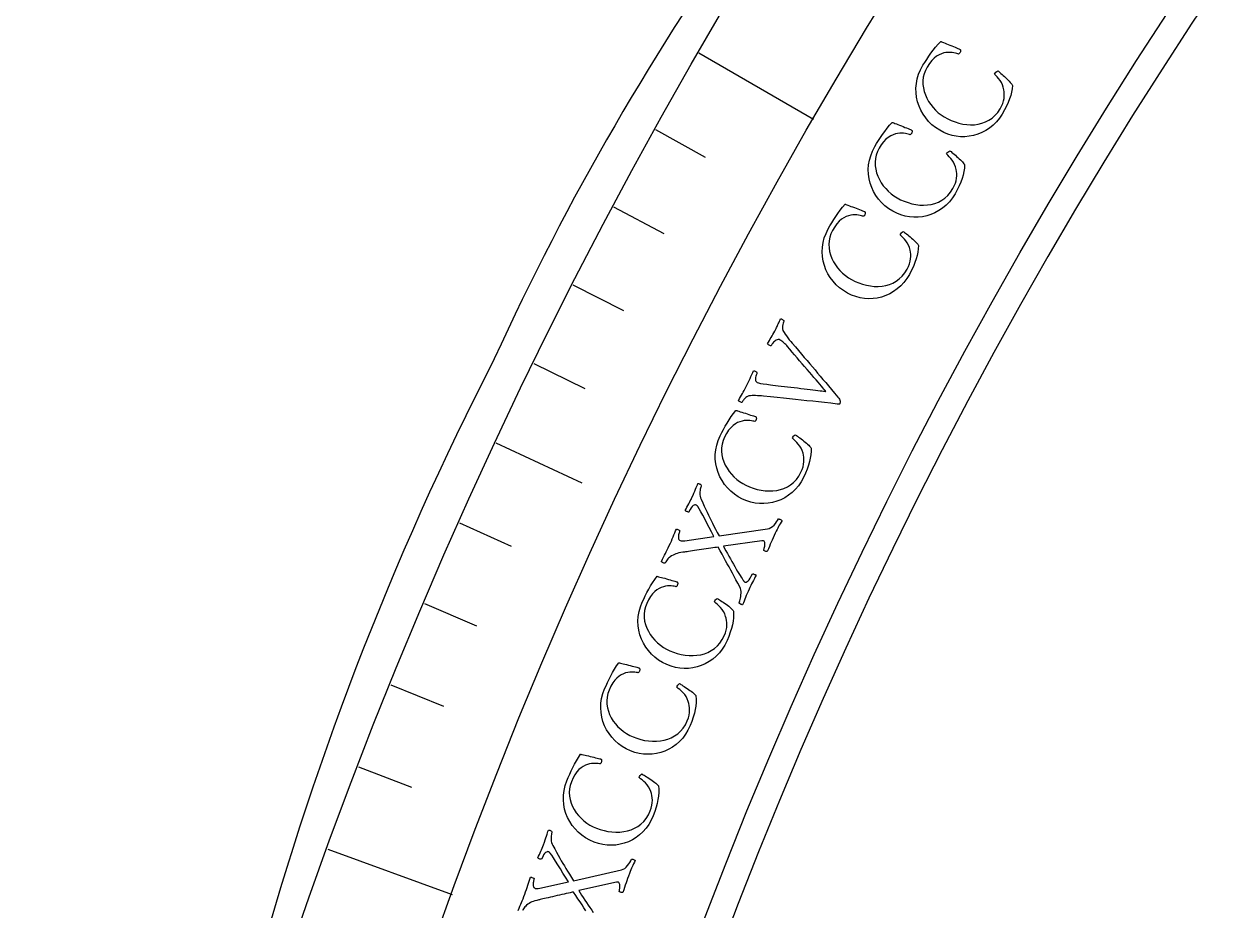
# Model space of a CAD drawing. Header units: millimetres. Extents: x -76 to 76, y -76 to 86.
# Drawn here: x -75.61 to -57.69, y 24.95 to 38.24 of the extents above; entities that cross this region are included whole.
import ezdxf

# ---------------------------------------------------------------- set-up
doc = ezdxf.new("R2010")
doc.units = ezdxf.units.MM
for name, color, linetype in [('CUT_INNER', 6, 'Continuous'), ('CUT_OUTER', 1, 'Continuous'), ('ENGRAVE', 7, 'Continuous'), ('ENGRAVE_FINE', 8, 'Continuous'), ('TEXT', 5, 'Continuous')]:
    doc.layers.add(name, color=color, linetype=linetype)

msp = doc.modelspace()

# ---------------------------------------------------------------- linework, layer by layer
at = {"layer": 'CUT_INNER'}
msp.add_arc((0.0001, -0.0002), 69.5399, 92.274707, 357.539245, dxfattribs=at)
at = {"layer": 'CUT_OUTER'}
for centre, radius, start, end in [((-31.513, 16.3028), 40.717, 144.37178, 155.45836), ((-26.6949, 11.6763), 47.0733, 152.7707, 165.13646)]:
    msp.add_arc(centre, radius, start, end, dxfattribs=at)
at = {"layer": 'ENGRAVE'}
for points in [[(-65.4823, 37.8062), (-63.7591, 36.8114)], [(-68.5281, 31.9552), (-67.2401, 31.3546)], [(-71.0524, 25.861), (-69.1827, 25.1805)]]:
    msp.add_lwpolyline(points, dxfattribs=at)
for radius in [75.6124, 73.6227, 69.9276]:
    msp.add_circle((0, 0), radius, dxfattribs=at)
at = {"layer": 'ENGRAVE_FINE'}
for points in [[(-66.1321, 36.6576), (-65.3863, 36.2442)], [(-66.7618, 35.4979), (-66.0089, 35.0975)], [(-67.3711, 34.3273), (-66.6114, 33.9402)], [(-67.96, 33.1463), (-67.1936, 32.7725)], [(-69.0754, 30.7543), (-68.2964, 30.4075)], [(-69.6016, 29.5441), (-68.8166, 29.2109)], [(-70.1066, 28.3249), (-69.316, 28.0055)], [(-70.5903, 27.0971), (-69.7942, 26.7915)]]:
    msp.add_lwpolyline(points, dxfattribs=at)
at = {"layer": 'TEXT'}
for points in [[(-62.1176, 37.6202), (-62.09, 37.6646), (-62.0609, 37.7096), (-62.0301, 37.755), (-61.9979, 37.8008), (-61.9638, 37.8465), (-61.9276, 37.8914), (-61.8894, 37.9355), (-61.8491, 37.9788), (-61.8465, 37.9777), (-61.8388, 37.9747), (-61.826, 37.9695), (-61.808, 37.9624), (-61.7867, 37.9537), (-61.7637, 37.9443), (-61.739, 37.9339), (-61.7127, 37.9227), (-61.6861, 37.9114), (-61.6608, 37.9006), (-61.6366, 37.8904), (-61.6137, 37.8808), (-61.5937, 37.8723), (-61.5784, 37.8657), (-61.5677, 37.8608), (-61.5618, 37.8577), (-61.5581, 37.8554), (-61.5556, 37.8514), (-61.5543, 37.8455), (-61.554, 37.8378), (-61.5549, 37.8294), (-61.5567, 37.8212), (-61.5596, 37.8134), (-61.5636, 37.806), (-61.5677, 37.8), (-61.5723, 37.7949), (-61.5772, 37.7907), (-61.5825, 37.7874), (-61.5953, 37.7919), (-61.6117, 37.7968), (-61.6315, 37.8021), (-61.6548, 37.8078), (-61.6809, 37.8125), (-61.7091, 37.8147), (-61.7395, 37.8144), (-61.7721, 37.8116), (-61.806, 37.8051), (-61.8408, 37.7935), (-61.8762, 37.7768), (-61.9125, 37.7551), (-61.9488, 37.7268), (-61.9844, 37.6905), (-62.0195, 37.6463), (-62.0538, 37.5941), (-62.0804, 37.5439), (-62.1001, 37.4925), (-62.1127, 37.4401), (-62.1183, 37.3867), (-62.1175, 37.333), (-62.1112, 37.2799), (-62.0992, 37.2273), (-62.0815, 37.1754), (-62.059, 37.1248), (-62.0323, 37.0765), (-62.0014, 37.0305), (-61.9665, 36.9867), (-61.9283, 36.9459), (-61.8876, 36.9088), (-61.8446, 36.8755), (-61.7993, 36.8458), (-61.7464, 36.8167), (-61.6919, 36.7914), (-61.6357, 36.7699), (-61.5779, 36.7523), (-61.5194, 36.739), (-61.4611, 36.7308), (-61.403, 36.7276), (-61.3451, 36.7295), (-61.2884, 36.7369), (-61.2335, 36.7503), (-61.1806, 36.7698), (-61.1296, 36.7953), (-61.0814, 36.8275), (-61.037, 36.8671), (-60.9963, 36.914), (-60.9593, 36.9682), (-60.9372, 37.0083), (-60.92, 37.0473), (-60.9078, 37.0852), (-60.9007, 37.1219), (-60.8973, 37.1573), (-60.8965, 37.191), (-60.8983, 37.223), (-60.9026, 37.2534), (-60.9119, 37.2926), (-60.9248, 37.3291), (-60.9412, 37.3628), (-60.9612, 37.3937), (-60.9826, 37.4218), (-61.0033, 37.4469), (-61.0234, 37.4692), (-61.0427, 37.4885), (-61.0339, 37.5039), (-61.0228, 37.5169), (-61.0094, 37.5275), (-60.9937, 37.5358), (-60.986, 37.5305), (-60.9756, 37.5225), (-60.9626, 37.5117), (-60.9469, 37.4982), (-60.9295, 37.483), (-60.9116, 37.4669), (-60.8931, 37.4499), (-60.874, 37.4322), (-60.8552, 37.4143), (-60.8379, 37.397), (-60.822, 37.3802), (-60.8074, 37.3639), (-60.795, 37.349), (-60.7857, 37.3363), (-60.7794, 37.3258), (-60.7761, 37.3174), (-60.7803, 37.2686), (-60.7885, 37.2189), (-60.8007, 37.1682), (-60.8168, 37.1166), (-60.8373, 37.0633), (-60.8626, 37.0077), (-60.8926, 36.9498), (-60.9275, 36.8895), (-60.9689, 36.8275), (-61.0145, 36.7717), (-61.0641, 36.722), (-61.118, 36.6785), (-61.1749, 36.6412), (-61.2339, 36.6101), (-61.2949, 36.5853), (-61.3581, 36.5668), (-61.4225, 36.5545), (-61.4871, 36.5485), (-61.552, 36.5488), (-61.6172, 36.5553), (-61.6817, 36.5682), (-61.7448, 36.5874), (-61.8065, 36.6131), (-61.8667, 36.6451), (-61.9271, 36.6847), (-61.9823, 36.7288), (-62.0322, 36.7774), (-62.0767, 36.8305), (-62.1158, 36.8872), (-62.149, 36.9466), (-62.1764, 37.0087), (-62.198, 37.0736), (-62.2132, 37.1403), (-62.2214, 37.208), (-62.2226, 37.2768), (-62.2167, 37.3467), (-62.2035, 37.4165), (-62.1826, 37.4854), (-62.1539, 37.5533), (-62.1176, 37.6202)], [(-62.8402, 36.4002), (-62.8135, 36.4452), (-62.7852, 36.4907), (-62.7554, 36.5367), (-62.724, 36.5832), (-62.6908, 36.6295), (-62.6556, 36.6751), (-62.6182, 36.7199), (-62.5788, 36.764), (-62.5762, 36.763), (-62.5684, 36.7601), (-62.5555, 36.7552), (-62.5374, 36.7484), (-62.5159, 36.7402), (-62.4927, 36.7312), (-62.4678, 36.7213), (-62.4413, 36.7106), (-62.4145, 36.6998), (-62.389, 36.6895), (-62.3646, 36.6798), (-62.3415, 36.6706), (-62.3213, 36.6626), (-62.3059, 36.6562), (-62.2952, 36.6516), (-62.2891, 36.6486), (-62.2855, 36.6464), (-62.2829, 36.6424), (-62.2814, 36.6365), (-62.281, 36.6288), (-62.2817, 36.6204), (-62.2834, 36.6122), (-62.2862, 36.6044), (-62.29, 36.5968), (-62.294, 36.5908), (-62.2984, 36.5856), (-62.3033, 36.5813), (-62.3085, 36.5779), (-62.3214, 36.5821), (-62.3378, 36.5867), (-62.3577, 36.5916), (-62.3811, 36.5969), (-62.4073, 36.601), (-62.4356, 36.6027), (-62.466, 36.6018), (-62.4985, 36.5984), (-62.5323, 36.5912), (-62.5668, 36.579), (-62.602, 36.5616), (-62.6378, 36.5391), (-62.6735, 36.5101), (-62.7085, 36.4732), (-62.7426, 36.4283), (-62.776, 36.3755), (-62.8016, 36.3247), (-62.8202, 36.273), (-62.8318, 36.2203), (-62.8363, 36.1668), (-62.8346, 36.1131), (-62.8272, 36.0601), (-62.8141, 36.0078), (-62.7955, 35.9562), (-62.7719, 35.9061), (-62.7443, 35.8584), (-62.7126, 35.8129), (-62.6768, 35.7698), (-62.6378, 35.7298), (-62.5964, 35.6935), (-62.5528, 35.661), (-62.5069, 35.6323), (-62.4534, 35.6042), (-62.3984, 35.58), (-62.3418, 35.5596), (-62.2837, 35.543), (-62.2249, 35.5309), (-62.1665, 35.5238), (-62.1083, 35.5218), (-62.0505, 35.5248), (-61.9939, 35.5333), (-61.9393, 35.5478), (-61.8868, 35.5683), (-61.8363, 35.5949), (-61.7887, 35.628), (-61.7451, 35.6684), (-61.7053, 35.7161), (-61.6695, 35.771), (-61.6481, 35.8115), (-61.6317, 35.8509), (-61.6202, 35.889), (-61.6138, 35.9259), (-61.6111, 35.9613), (-61.611, 35.995), (-61.6134, 36.027), (-61.6183, 36.0572), (-61.6284, 36.0963), (-61.642, 36.1325), (-61.6591, 36.1659), (-61.6796, 36.1964), (-61.7016, 36.2241), (-61.7228, 36.2488), (-61.7433, 36.2707), (-61.7629, 36.2896), (-61.7544, 36.3051), (-61.7436, 36.3183), (-61.7304, 36.3292), (-61.7149, 36.3378), (-61.7071, 36.3327), (-61.6966, 36.3249), (-61.6833, 36.3144), (-61.6674, 36.3012), (-61.6497, 36.2863), (-61.6315, 36.2705), (-61.6126, 36.254), (-61.5932, 36.2366), (-61.5741, 36.2191), (-61.5564, 36.2021), (-61.5402, 36.1856), (-61.5253, 36.1696), (-61.5126, 36.155), (-61.503, 36.1424), (-61.4965, 36.132), (-61.4931, 36.1237), (-61.4963, 36.0749), (-61.5036, 36.025), (-61.5147, 35.9741), (-61.5298, 35.9222), (-61.5493, 35.8685), (-61.5735, 35.8124), (-61.6024, 35.7539), (-61.6361, 35.693), (-61.6763, 35.6302), (-61.7207, 35.5735), (-61.7694, 35.5228), (-61.8224, 35.4783), (-61.8786, 35.4398), (-61.937, 35.4076), (-61.9975, 35.3816), (-62.0603, 35.3619), (-62.1244, 35.3484), (-62.1889, 35.3411), (-62.2538, 35.3401), (-62.3191, 35.3454), (-62.3839, 35.357), (-62.4474, 35.375), (-62.5095, 35.3994), (-62.5703, 35.4302), (-62.6315, 35.4687), (-62.6875, 35.5117), (-62.7384, 35.5593), (-62.784, 35.6115), (-62.8241, 35.6675), (-62.8585, 35.7262), (-62.8871, 35.7878), (-62.91, 35.8522), (-62.9265, 35.9186), (-62.936, 35.9862), (-62.9385, 36.0549), (-62.934, 36.1249), (-62.9221, 36.195), (-62.9025, 36.2642), (-62.8752, 36.3327), (-62.8402, 36.4002)], [(-63.5389, 35.1665), (-63.5131, 35.212), (-63.4857, 35.258), (-63.4568, 35.3046), (-63.4263, 35.3516), (-63.394, 35.3986), (-63.3596, 35.4449), (-63.3232, 35.4904), (-63.2846, 35.5352), (-63.282, 35.5343), (-63.2742, 35.5316), (-63.2612, 35.5269), (-63.2429, 35.5205), (-63.2213, 35.5127), (-63.1979, 35.5041), (-63.1728, 35.4947), (-63.1461, 35.4846), (-63.1191, 35.4743), (-63.0934, 35.4645), (-63.0689, 35.4553), (-63.0456, 35.4465), (-63.0252, 35.4389), (-63.0097, 35.4328), (-62.9989, 35.4284), (-62.9928, 35.4255), (-62.9891, 35.4234), (-62.9864, 35.4194), (-62.9848, 35.4136), (-62.9843, 35.4059), (-62.9848, 35.3974), (-62.9863, 35.3893), (-62.9889, 35.3813), (-62.9926, 35.3737), (-62.9965, 35.3676), (-63.0008, 35.3624), (-63.0056, 35.358), (-63.0108, 35.3544), (-63.0237, 35.3584), (-63.0402, 35.3627), (-63.0602, 35.3672), (-63.0838, 35.372), (-63.11, 35.3757), (-63.1383, 35.3768), (-63.1687, 35.3753), (-63.2011, 35.3713), (-63.2348, 35.3634), (-63.2691, 35.3505), (-63.3039, 35.3324), (-63.3392, 35.3093), (-63.3744, 35.2796), (-63.4086, 35.242), (-63.4419, 35.1964), (-63.4742, 35.1429), (-63.4988, 35.0917), (-63.5164, 35.0396), (-63.527, 34.9868), (-63.5305, 34.9331), (-63.5276, 34.8795), (-63.5192, 34.8267), (-63.5051, 34.7746), (-63.4855, 34.7234), (-63.461, 34.6738), (-63.4324, 34.6265), (-63.3998, 34.5817), (-63.3632, 34.5393), (-63.3234, 34.5001), (-63.2814, 34.4646), (-63.2371, 34.433), (-63.1906, 34.4051), (-63.1366, 34.3781), (-63.0812, 34.355), (-63.0242, 34.3357), (-62.9657, 34.3203), (-62.9067, 34.3093), (-62.8482, 34.3034), (-62.79, 34.3025), (-62.7323, 34.3066), (-62.6758, 34.3162), (-62.6215, 34.3318), (-62.5694, 34.3533), (-62.5194, 34.3808), (-62.4725, 34.4149), (-62.4297, 34.4561), (-62.3909, 34.5046), (-62.3561, 34.5602), (-62.3355, 34.6011), (-62.3198, 34.6408), (-62.3092, 34.6791), (-62.3035, 34.7161), (-62.3015, 34.7516), (-62.302, 34.7853), (-62.305, 34.8172), (-62.3105, 34.8474), (-62.3214, 34.8862), (-62.3356, 34.9221), (-62.3534, 34.9552), (-62.3746, 34.9853), (-62.3971, 35.0125), (-62.4187, 35.0369), (-62.4396, 35.0583), (-62.4597, 35.0769), (-62.4515, 35.0926), (-62.4409, 35.106), (-62.4279, 35.1171), (-62.4125, 35.126), (-62.4047, 35.121), (-62.394, 35.1134), (-62.3806, 35.1032), (-62.3643, 35.0903), (-62.3464, 35.0757), (-62.3278, 35.0604), (-62.3087, 35.0442), (-62.2889, 35.0272), (-62.2695, 35.01), (-62.2515, 34.9934), (-62.2349, 34.9772), (-62.2197, 34.9616), (-62.2068, 34.9472), (-62.1969, 34.9348), (-62.1902, 34.9245), (-62.1866, 34.9163), (-62.1889, 34.8674), (-62.1952, 34.8174), (-62.2053, 34.7663), (-62.2194, 34.7141), (-62.2378, 34.66), (-62.2609, 34.6035), (-62.2887, 34.5444), (-62.3212, 34.4828), (-62.3602, 34.4193), (-62.4035, 34.3617), (-62.4512, 34.3101), (-62.5033, 34.2645), (-62.5587, 34.225), (-62.6164, 34.1917), (-62.6765, 34.1645), (-62.7389, 34.1435), (-62.8027, 34.1288), (-62.8671, 34.1202), (-62.9319, 34.118), (-62.9973, 34.122), (-63.0623, 34.1323), (-63.1261, 34.1491), (-63.1887, 34.1723), (-63.2501, 34.2019), (-63.3121, 34.2391), (-63.3689, 34.281), (-63.4206, 34.3276), (-63.4673, 34.379), (-63.5085, 34.4341), (-63.544, 34.4922), (-63.5738, 34.5532), (-63.5979, 34.6171), (-63.6157, 34.6832), (-63.6266, 34.7506), (-63.6304, 34.8193), (-63.6273, 34.8893), (-63.6168, 34.9596), (-63.5986, 35.0293), (-63.5726, 35.0982), (-63.5389, 35.1665)], [(-64.77, 32.8016), (-64.7547, 32.8321), (-64.74, 32.8624), (-64.7259, 32.8924), (-64.7124, 32.9221), (-64.6991, 32.9515), (-64.6859, 32.9805), (-64.6726, 33.0093), (-64.6594, 33.0378), (-64.6539, 33.037), (-64.6469, 33.0347), (-64.6385, 33.0309), (-64.6286, 33.0256), (-64.6193, 33.0199), (-64.6129, 33.0149), (-64.6092, 33.0105), (-64.6083, 33.0068), (-64.6106, 33.0016), (-64.6136, 32.9935), (-64.6173, 32.9827), (-64.6217, 32.969), (-64.6259, 32.9538), (-64.6289, 32.9385), (-64.6308, 32.9231), (-64.6315, 32.9075), (-64.63, 32.893), (-64.6252, 32.8808), (-64.617, 32.8707), (-64.6054, 32.8628), (-64.5851, 32.8552), (-64.5546, 32.8479), (-64.5138, 32.8407), (-64.4628, 32.8337), (-64.436, 32.8305), (-64.4052, 32.8269), (-64.3702, 32.8228), (-64.3311, 32.8183), (-64.2889, 32.8134), (-64.2447, 32.8082), (-64.1984, 32.8026), (-64.15, 32.7967), (-64.1005, 32.7907), (-64.051, 32.7848), (-64.0015, 32.779), (-63.9519, 32.7732), (-63.9032, 32.7676), (-63.8566, 32.7621), (-63.8121, 32.7568), (-63.7695, 32.7515), (-63.7299, 32.7465), (-63.694, 32.742), (-63.662, 32.7379), (-63.6338, 32.7343), (-63.6104, 32.7313), (-63.5931, 32.7292), (-63.5817, 32.7279), (-63.5764, 32.7274), (-63.5813, 32.7337), (-63.5904, 32.7448), (-63.6038, 32.7608), (-63.6214, 32.7816), (-63.6424, 32.8065), (-63.6662, 32.8344), (-63.6928, 32.8653), (-63.7221, 32.8994), (-63.7535, 32.9359), (-63.7865, 32.9743), (-63.8211, 33.0146), (-63.8572, 33.0568), (-63.8943, 33.1001), (-63.9316, 33.1437), (-63.9692, 33.1877), (-64.007, 33.2319), (-64.0445, 33.2757), (-64.0808, 33.3182), (-64.116, 33.3594), (-64.15, 33.3993), (-64.1629, 33.4142), (-64.1766, 33.4288), (-64.1909, 33.4433), (-64.206, 33.4575), (-64.221, 33.4706), (-64.2353, 33.4818), (-64.2487, 33.4911), (-64.2613, 33.4984), (-64.2763, 33.5042), (-64.2911, 33.5058), (-64.3057, 33.5031), (-64.32, 33.4963), (-64.3338, 33.4868), (-64.3466, 33.4762), (-64.3586, 33.4645), (-64.3696, 33.4517), (-64.3791, 33.4393), (-64.3868, 33.4288), (-64.3926, 33.4202), (-64.3965, 33.4135), (-64.4013, 33.4118), (-64.4078, 33.4121), (-64.416, 33.4145), (-64.426, 33.4191), (-64.4357, 33.4248), (-64.4431, 33.4304), (-64.4483, 33.4362), (-64.4513, 33.4419), (-64.437, 33.4669), (-64.4231, 33.491), (-64.4093, 33.5144), (-64.3959, 33.537), (-64.3825, 33.5596), (-64.3691, 33.5832), (-64.3557, 33.6076), (-64.3422, 33.6329), (-64.3314, 33.6538), (-64.3218, 33.6724), (-64.3136, 33.6888), (-64.3067, 33.7031), (-64.3005, 33.7162), (-64.2945, 33.7292), (-64.2886, 33.7422), (-64.283, 33.7551), (-64.277, 33.7687), (-64.2703, 33.7838), (-64.2629, 33.8002), (-64.2547, 33.8181), (-64.2491, 33.8172), (-64.2421, 33.8146), (-64.2336, 33.8102), (-64.2236, 33.8042), (-64.2143, 33.7979), (-64.2079, 33.7929), (-64.2045, 33.7891), (-64.204, 33.7866), (-64.2074, 33.7787), (-64.2116, 33.7665), (-64.2165, 33.75), (-64.2221, 33.7292), (-64.2265, 33.7067), (-64.2274, 33.6849), (-64.2249, 33.6639), (-64.219, 33.6438), (-64.212, 33.6283), (-64.2009, 33.6091), (-64.1856, 33.586), (-64.1661, 33.5591), (-64.1447, 33.5308), (-64.1234, 33.5037), (-64.1023, 33.4778), (-64.0813, 33.453), (-64.0326, 33.3956), (-63.9858, 33.3406), (-63.9411, 33.2882), (-63.8984, 33.2382), (-63.8571, 33.1897), (-63.8166, 33.1421), (-63.7769, 33.0952), (-63.738, 33.049), (-63.6991, 33.0029), (-63.6594, 32.9559), (-63.6189, 32.9081), (-63.5776, 32.8594), (-63.5349, 32.809), (-63.49, 32.7557), (-63.4431, 32.6996), (-63.3939, 32.6406), (-63.3813, 32.6244), (-63.3718, 32.6093), (-63.3652, 32.5953), (-63.3617, 32.5825), (-63.3605, 32.5705), (-63.3611, 32.5593), (-63.3633, 32.5488), (-63.3673, 32.539), (-63.3695, 32.5367), (-63.373, 32.5354), (-63.378, 32.5351), (-63.3844, 32.5359), (-63.3911, 32.537), (-63.397, 32.5376), (-63.402, 32.5378), (-63.4063, 32.5376), (-63.5028, 32.5486), (-63.5962, 32.5591), (-63.6863, 32.5692), (-63.7731, 32.579), (-63.8587, 32.5885), (-63.945, 32.598), (-64.0321, 32.6076), (-64.1199, 32.6171), (-64.2104, 32.6266), (-64.3057, 32.6363), (-64.4056, 32.6459), (-64.5103, 32.6556), (-64.5424, 32.6587), (-64.573, 32.6612), (-64.6021, 32.6631), (-64.6298, 32.6643), (-64.6564, 32.6647), (-64.6823, 32.6641), (-64.7076, 32.6623), (-64.7323, 32.6595), (-64.7424, 32.6573), (-64.7528, 32.6529), (-64.7635, 32.6463), (-64.7744, 32.6373), (-64.785, 32.6271), (-64.7949, 32.6166), (-64.804, 32.6059), (-64.8123, 32.595), (-64.8196, 32.5846), (-64.8257, 32.5755), (-64.8305, 32.5677), (-64.834, 32.5613), (-64.836, 32.5613), (-64.8412, 32.5631), (-64.8493, 32.5667), (-64.8606, 32.5723), (-64.8719, 32.5781), (-64.8801, 32.5826), (-64.8852, 32.5859), (-64.8872, 32.588), (-64.8704, 32.6188), (-64.8549, 32.6468), (-64.8407, 32.672), (-64.8277, 32.6944), (-64.8149, 32.7167), (-64.801, 32.7421), (-64.786, 32.7703), (-64.77, 32.8016)], [(-65.1605, 32.0621), (-65.1369, 32.1088), (-65.1118, 32.1561), (-65.0851, 32.204), (-65.057, 32.2525), (-65.027, 32.301), (-64.9949, 32.3489), (-64.9606, 32.3961), (-64.9243, 32.4428), (-64.9217, 32.442), (-64.9137, 32.4396), (-64.9005, 32.4356), (-64.882, 32.43), (-64.8599, 32.4233), (-64.8362, 32.4159), (-64.8107, 32.4077), (-64.7835, 32.3988), (-64.756, 32.3898), (-64.7299, 32.3813), (-64.7049, 32.3733), (-64.6812, 32.3657), (-64.6606, 32.359), (-64.6447, 32.3537), (-64.6337, 32.3498), (-64.6275, 32.3472), (-64.6237, 32.3453), (-64.6209, 32.3415), (-64.619, 32.3357), (-64.6181, 32.3281), (-64.6181, 32.3196), (-64.6193, 32.3113), (-64.6215, 32.3033), (-64.6248, 32.2955), (-64.6284, 32.2892), (-64.6325, 32.2838), (-64.637, 32.2791), (-64.642, 32.2753), (-64.6552, 32.2787), (-64.6719, 32.2822), (-64.6921, 32.2857), (-64.7158, 32.2894), (-64.7422, 32.2918), (-64.7706, 32.2915), (-64.8008, 32.2886), (-64.833, 32.283), (-64.8662, 32.2735), (-64.8998, 32.2589), (-64.9337, 32.2392), (-64.9679, 32.2144), (-65.0016, 32.1831), (-65.034, 32.1438), (-65.065, 32.0967), (-65.0947, 32.0418), (-65.1168, 31.9894), (-65.1319, 31.9365), (-65.1399, 31.8832), (-65.1408, 31.8295), (-65.1354, 31.7761), (-65.1244, 31.7237), (-65.1079, 31.6724), (-65.0858, 31.6222), (-65.0589, 31.5738), (-65.0281, 31.528), (-64.9934, 31.4848), (-64.9547, 31.4442), (-64.9131, 31.4069), (-64.8694, 31.3735), (-64.8237, 31.3441), (-64.7759, 31.3185), (-64.7207, 31.2941), (-64.6642, 31.2737), (-64.6064, 31.2572), (-64.5472, 31.2446), (-64.4877, 31.2365), (-64.4289, 31.2334), (-64.3708, 31.2353), (-64.3133, 31.2421), (-64.2574, 31.2545), (-64.204, 31.2726), (-64.1529, 31.2967), (-64.1043, 31.3266), (-64.0592, 31.3629), (-64.0183, 31.4061), (-63.9819, 31.4564), (-63.9498, 31.5136), (-63.9312, 31.5555), (-63.9175, 31.5958), (-63.9087, 31.6346), (-63.9048, 31.6719), (-63.9045, 31.7074), (-63.9067, 31.741), (-63.9112, 31.7728), (-63.9182, 31.8026), (-63.9309, 31.8409), (-63.9469, 31.8761), (-63.9662, 31.9083), (-63.9888, 31.9373), (-64.0126, 31.9634), (-64.0354, 31.9867), (-64.0573, 32.0071), (-64.0782, 32.0247), (-64.0708, 32.0408), (-64.0608, 32.0547), (-64.0484, 32.0664), (-64.0335, 32.076), (-64.0254, 32.0714), (-64.0144, 32.0644), (-64.0005, 32.0548), (-63.9836, 32.0427), (-63.965, 32.029), (-63.9457, 32.0146), (-63.9258, 31.9993), (-63.9052, 31.9833), (-63.885, 31.9671), (-63.8662, 31.9514), (-63.8489, 31.936), (-63.833, 31.9211), (-63.8193, 31.9073), (-63.8089, 31.8955), (-63.8017, 31.8855), (-63.7977, 31.8774), (-63.7977, 31.8285), (-63.8015, 31.7783), (-63.8092, 31.7267), (-63.8207, 31.6739), (-63.8365, 31.619), (-63.8569, 31.5614), (-63.8818, 31.5011), (-63.9112, 31.438), (-63.9471, 31.3726), (-63.9876, 31.313), (-64.0328, 31.2592), (-64.0826, 31.2112), (-64.136, 31.169), (-64.1921, 31.1329), (-64.2508, 31.1029), (-64.3121, 31.079), (-64.3751, 31.0611), (-64.439, 31.0495), (-64.5037, 31.0441), (-64.5692, 31.045), (-64.6346, 31.0522), (-64.6992, 31.0658), (-64.7628, 31.086), (-64.8255, 31.1126), (-64.8892, 31.1468), (-64.948, 31.1859), (-65.0019, 31.23), (-65.051, 31.279), (-65.0948, 31.3321), (-65.1331, 31.3884), (-65.1658, 31.4479), (-65.193, 31.5106), (-65.2139, 31.5757), (-65.228, 31.6425), (-65.2352, 31.711), (-65.2354, 31.781), (-65.2283, 31.8518), (-65.2135, 31.9222), (-65.1909, 31.9924), (-65.1605, 32.0621)], [(-65.9247, 30.4143), (-65.9089, 30.4489), (-65.8942, 30.4821), (-65.8805, 30.5141), (-65.8679, 30.5447), (-65.8557, 30.5746), (-65.8435, 30.6041), (-65.8313, 30.6333), (-65.8191, 30.6622), (-65.8135, 30.6617), (-65.8062, 30.6598), (-65.7972, 30.6565), (-65.7865, 30.6518), (-65.7766, 30.6466), (-65.77, 30.6417), (-65.7668, 30.6373), (-65.767, 30.6332), (-65.7703, 30.6254), (-65.7737, 30.6156), (-65.7774, 30.6038), (-65.7812, 30.59), (-65.7846, 30.5752), (-65.7867, 30.5605), (-65.7877, 30.5458), (-65.7875, 30.5312), (-65.7852, 30.5176), (-65.7799, 30.5063), (-65.7718, 30.4972), (-65.7607, 30.4903), (-65.7486, 30.4865), (-65.7334, 30.4848), (-65.7152, 30.4852), (-65.6939, 30.4878), (-65.2564, 30.5511), (-65.2926, 30.6194), (-65.3275, 30.686), (-65.3611, 30.751), (-65.3935, 30.8142), (-65.4237, 30.8726), (-65.4508, 30.9231), (-65.4749, 30.9657), (-65.496, 31.0003), (-65.4995, 31.0052), (-65.5034, 31.0095), (-65.5075, 31.0132), (-65.512, 31.0162), (-65.5161, 31.0187), (-65.5193, 31.0206), (-65.5216, 31.0219), (-65.523, 31.0227), (-65.5307, 31.0245), (-65.5402, 31.0236), (-65.5516, 31.0201), (-65.5648, 31.0139), (-65.5796, 31.0022), (-65.5955, 30.9825), (-65.6126, 30.9547), (-65.6308, 30.9189), (-65.6343, 30.9173), (-65.64, 30.9175), (-65.6479, 30.9196), (-65.6581, 30.9234), (-65.6684, 30.928), (-65.6769, 30.9326), (-65.6836, 30.937), (-65.6884, 30.9412), (-65.6736, 30.9678), (-65.6596, 30.9929), (-65.6466, 31.0164), (-65.6343, 31.0384), (-65.6224, 31.0603), (-65.6104, 31.0834), (-65.5982, 31.1078), (-65.5858, 31.1334), (-65.5692, 31.169), (-65.5544, 31.202), (-65.5414, 31.2322), (-65.5304, 31.2597), (-65.5206, 31.2848), (-65.5117, 31.3075), (-65.5035, 31.3279), (-65.4962, 31.3461), (-65.4908, 31.3457), (-65.4841, 31.3442), (-65.4762, 31.3417), (-65.467, 31.3381), (-65.4581, 31.3336), (-65.4511, 31.3284), (-65.4458, 31.3223), (-65.4424, 31.3156), (-65.4447, 31.3102), (-65.4476, 31.3017), (-65.4513, 31.2901), (-65.4558, 31.2754), (-65.46, 31.2585), (-65.4632, 31.2402), (-65.4652, 31.2205), (-65.4662, 31.1993), (-65.4654, 31.1774), (-65.4621, 31.1554), (-65.4564, 31.1332), (-65.4482, 31.1109), (-65.423, 31.0563), (-65.3995, 31.0054), (-65.3777, 30.9582), (-65.3578, 30.9147), (-65.3384, 30.8732), (-65.3187, 30.832), (-65.2985, 30.791), (-65.2779, 30.7503), (-65.256, 30.7079), (-65.232, 30.6618), (-65.2059, 30.6122), (-65.1776, 30.559), (-64.4497, 30.6668), (-64.4237, 30.673), (-64.399, 30.6843), (-64.3754, 30.7004), (-64.3529, 30.7215), (-64.3324, 30.745), (-64.3147, 30.7683), (-64.2996, 30.7914), (-64.2873, 30.8144), (-64.2814, 30.8146), (-64.2743, 30.8132), (-64.2659, 30.8101), (-64.2562, 30.8054), (-64.247, 30.8003), (-64.24, 30.7962), (-64.2353, 30.7929), (-64.2327, 30.7906), (-64.2473, 30.7648), (-64.2609, 30.7408), (-64.2735, 30.7187), (-64.285, 30.6985), (-64.2964, 30.678), (-64.3083, 30.6551), (-64.321, 30.63), (-64.3343, 30.6025), (-64.3521, 30.5645), (-64.3684, 30.5289), (-64.3831, 30.4956), (-64.3962, 30.4646), (-64.4091, 30.4335), (-64.423, 30.3998), (-64.4379, 30.3636), (-64.4539, 30.3247), (-64.4603, 30.3236), (-64.4682, 30.3244), (-64.4775, 30.3271), (-64.4883, 30.3316), (-64.4982, 30.3368), (-64.5047, 30.3416), (-64.5079, 30.346), (-64.5078, 30.3501), (-64.505, 30.3569), (-64.5021, 30.3658), (-64.4991, 30.3769), (-64.496, 30.3901), (-64.4933, 30.4044), (-64.4916, 30.4187), (-64.4909, 30.4331), (-64.4912, 30.4475), (-64.493, 30.4607), (-64.4968, 30.4712), (-64.5025, 30.4792), (-64.5102, 30.4846), (-64.5124, 30.4854), (-64.5151, 30.486), (-64.5183, 30.4864), (-64.5221, 30.4867), (-64.526, 30.4867), (-64.5296, 30.4864), (-64.5329, 30.4858), (-64.5358, 30.485), (-65.113, 30.4062), (-65.0944, 30.3711), (-65.0746, 30.3345), (-65.0536, 30.2963), (-65.0314, 30.2566), (-65.0088, 30.2163), (-64.9863, 30.1766), (-64.9639, 30.1375), (-64.9418, 30.0989), (-64.9203, 30.0619), (-64.8999, 30.0274), (-64.8807, 29.9956), (-64.8626, 29.9664), (-64.8464, 29.9406), (-64.8328, 29.9193), (-64.8218, 29.9025), (-64.8135, 29.8901), (-64.8119, 29.888), (-64.8098, 29.8854), (-64.8074, 29.8824), (-64.8046, 29.8789), (-64.8014, 29.8754), (-64.7977, 29.8723), (-64.7936, 29.8695), (-64.789, 29.8671), (-64.7796, 29.8652), (-64.7686, 29.8676), (-64.7561, 29.8742), (-64.7421, 29.8851), (-64.7269, 29.9014), (-64.7108, 29.9242), (-64.6939, 29.9537), (-64.6761, 29.9897), (-64.6702, 29.9901), (-64.6629, 29.9892), (-64.6542, 29.9868), (-64.6441, 29.983), (-64.6345, 29.9788), (-64.6273, 29.975), (-64.6226, 29.9716), (-64.6203, 29.9685), (-64.6342, 29.9434), (-64.6482, 29.918), (-64.662, 29.8922), (-64.6759, 29.8662), (-64.6895, 29.84), (-64.7026, 29.8139), (-64.7153, 29.7879), (-64.7275, 29.7619), (-64.7434, 29.7266), (-64.7578, 29.6938), (-64.7706, 29.6635), (-64.7818, 29.6357), (-64.7923, 29.6088), (-64.8029, 29.5814), (-64.8135, 29.5534), (-64.8242, 29.5249), (-64.8304, 29.5259), (-64.8375, 29.5284), (-64.8456, 29.5323), (-64.8546, 29.5376), (-64.8631, 29.5431), (-64.8696, 29.5476), (-64.8741, 29.5511), (-64.8766, 29.5534), (-64.8744, 29.5595), (-64.8712, 29.5698), (-64.867, 29.5846), (-64.8619, 29.6037), (-64.8568, 29.6256), (-64.8529, 29.649), (-64.85, 29.6737), (-64.8483, 29.6998), (-64.8486, 29.7258), (-64.8519, 29.7501), (-64.8581, 29.7727), (-64.8673, 29.7936), (-64.8967, 29.8492), (-64.9249, 29.9023), (-64.9519, 29.9529), (-64.9778, 30.0009), (-65.0031, 30.0476), (-65.0285, 30.0943), (-65.0541, 30.1409), (-65.0799, 30.1875), (-65.1062, 30.2352), (-65.1334, 30.2849), (-65.1615, 30.3367), (-65.1906, 30.3906), (-65.2143, 30.3878), (-65.2407, 30.3843), (-65.27, 30.3801), (-65.302, 30.3754), (-65.3358, 30.3703), (-65.3703, 30.3653), (-65.4055, 30.3602), (-65.4414, 30.3552), (-65.4771, 30.3503), (-65.5117, 30.3453), (-65.545, 30.3404), (-65.5771, 30.3355), (-65.6072, 30.3308), (-65.6345, 30.3265), (-65.6589, 30.3228), (-65.6805, 30.3194), (-65.6982, 30.3167), (-65.7108, 30.3148), (-65.7183, 30.3136), (-65.7208, 30.3132), (-65.7517, 30.3087), (-65.7798, 30.3034), (-65.805, 30.2972), (-65.8274, 30.2901), (-65.8484, 30.2818), (-65.8692, 30.2718), (-65.8899, 30.2601), (-65.9106, 30.2467), (-65.9238, 30.2368), (-65.9363, 30.2256), (-65.9481, 30.2131), (-65.9592, 30.1991), (-65.9692, 30.1853), (-65.9774, 30.1728), (-65.984, 30.1619), (-65.9888, 30.1523), (-65.9918, 30.1496), (-65.9973, 30.1491), (-66.0052, 30.1509), (-66.0156, 30.1551), (-66.026, 30.1604), (-66.034, 30.1659), (-66.0397, 30.1714), (-66.043, 30.1771), (-66.0264, 30.2106), (-66.0109, 30.2415), (-65.9964, 30.2697), (-65.9829, 30.2953), (-65.9696, 30.321), (-65.9555, 30.3494), (-65.9405, 30.3805), (-65.9247, 30.4143)], [(-66.331, 29.5647), (-66.3092, 29.6123), (-66.2859, 29.6605), (-66.2611, 29.7094), (-66.2347, 29.7589), (-66.2066, 29.8085), (-66.1763, 29.8576), (-66.1439, 29.9061), (-66.1094, 29.9541), (-66.1067, 29.9534), (-66.0987, 29.9513), (-66.0853, 29.9478), (-66.0666, 29.9429), (-66.0443, 29.9371), (-66.0203, 29.9305), (-65.9945, 29.9233), (-65.967, 29.9155), (-65.9393, 29.9076), (-65.9128, 29.9), (-65.8875, 29.8929), (-65.8636, 29.8863), (-65.8427, 29.8804), (-65.8266, 29.8757), (-65.8155, 29.8722), (-65.8092, 29.8698), (-65.8053, 29.8681), (-65.8023, 29.8644), (-65.8002, 29.8587), (-65.799, 29.8511), (-65.7988, 29.8426), (-65.7996, 29.8343), (-65.8015, 29.8262), (-65.8045, 29.8183), (-65.8079, 29.8119), (-65.8117, 29.8063), (-65.8161, 29.8015), (-65.821, 29.7975), (-65.8343, 29.8003), (-65.8511, 29.8032), (-65.8714, 29.806), (-65.8952, 29.8087), (-65.9217, 29.8101), (-65.95, 29.8088), (-65.9801, 29.8047), (-66.0121, 29.7979), (-66.045, 29.7872), (-66.078, 29.7713), (-66.1111, 29.7503), (-66.1443, 29.7242), (-66.1768, 29.6916), (-66.2077, 29.6512), (-66.2369, 29.6029), (-66.2645, 29.5469), (-66.2846, 29.4937), (-66.2976, 29.4403), (-66.3036, 29.3867), (-66.3025, 29.333), (-66.295, 29.2798), (-66.2821, 29.2279), (-66.2636, 29.1773), (-66.2396, 29.1279), (-66.2109, 29.0806), (-66.1784, 29.036), (-66.1421, 28.9942), (-66.1019, 28.9551), (-66.0589, 28.9194), (-66.0139, 28.8877), (-65.9671, 28.86), (-65.9184, 28.8363), (-65.8623, 28.814), (-65.8051, 28.7957), (-65.7467, 28.7814), (-65.6871, 28.7711), (-65.6273, 28.7652), (-65.5685, 28.7643), (-65.5105, 28.7684), (-65.4533, 28.7775), (-65.3979, 28.7919), (-65.3451, 28.8121), (-65.2951, 28.8381), (-65.2476, 28.8698), (-65.2039, 28.9078), (-65.1647, 28.9526), (-65.1302, 29.0042), (-65.1003, 29.0626), (-65.0833, 29.1051), (-65.0712, 29.146), (-65.0638, 29.1851), (-65.0613, 29.2224), (-65.0624, 29.258), (-65.0658, 29.2915), (-65.0716, 29.323), (-65.0797, 29.3526), (-65.0938, 29.3904), (-65.1111, 29.4249), (-65.1317, 29.4563), (-65.1554, 29.4845), (-65.1801, 29.5097), (-65.2038, 29.5321), (-65.2265, 29.5517), (-65.248, 29.5684), (-65.2412, 29.5848), (-65.2318, 29.599), (-65.2199, 29.6112), (-65.2053, 29.6214), (-65.197, 29.6171), (-65.1858, 29.6105), (-65.1715, 29.6015), (-65.1542, 29.59), (-65.1351, 29.577), (-65.1153, 29.5633), (-65.0948, 29.5488), (-65.0736, 29.5336), (-65.0528, 29.5182), (-65.0334, 29.5032), (-65.0155, 29.4885), (-64.999, 29.4742), (-64.9849, 29.461), (-64.974, 29.4495), (-64.9665, 29.4398), (-64.9622, 29.4319), (-64.9603, 29.383), (-64.9622, 29.3327), (-64.9679, 29.2809), (-64.9774, 29.2276), (-64.9911, 29.1722), (-65.0093, 29.1139), (-65.0319, 29.0527), (-65.0589, 28.9885), (-65.0923, 28.9218), (-65.1305, 28.8607), (-65.1736, 28.8052), (-65.2215, 28.7553), (-65.2733, 28.7112), (-65.328, 28.673), (-65.3855, 28.6408), (-65.4458, 28.6145), (-65.5082, 28.5943), (-65.5715, 28.5803), (-65.636, 28.5724), (-65.7014, 28.5708), (-65.7671, 28.5755), (-65.8321, 28.5867), (-65.8965, 28.6044), (-65.9602, 28.6286), (-66.0251, 28.6604), (-66.0854, 28.6972), (-66.1409, 28.7392), (-66.1918, 28.7864), (-66.2376, 28.8378), (-66.278, 28.8926), (-66.3129, 28.9508), (-66.3425, 29.0124), (-66.3659, 29.0767), (-66.3825, 29.1429), (-66.3922, 29.211), (-66.3951, 29.281), (-66.3908, 29.352), (-66.3786, 29.4229), (-66.3587, 29.4939), (-66.331, 29.5647)], [(-66.8955, 28.2641), (-66.8747, 28.3121), (-66.8523, 28.3608), (-66.8285, 28.4101), (-66.8031, 28.4601), (-66.776, 28.5103), (-66.7467, 28.5599), (-66.7152, 28.609), (-66.6816, 28.6577), (-66.6789, 28.657), (-66.6708, 28.6551), (-66.6574, 28.6519), (-66.6386, 28.6474), (-66.6162, 28.6419), (-66.5921, 28.6359), (-66.5662, 28.6292), (-66.5385, 28.6219), (-66.5106, 28.6145), (-66.4839, 28.6075), (-66.4586, 28.6009), (-66.4345, 28.5947), (-66.4135, 28.5892), (-66.3974, 28.5848), (-66.3861, 28.5815), (-66.3798, 28.5793), (-66.3759, 28.5776), (-66.3728, 28.574), (-66.3706, 28.5684), (-66.3693, 28.5608), (-66.3689, 28.5523), (-66.3695, 28.544), (-66.3713, 28.5358), (-66.3742, 28.5279), (-66.3774, 28.5214), (-66.3811, 28.5157), (-66.3854, 28.5108), (-66.3902, 28.5068), (-66.4035, 28.5093), (-66.4204, 28.5118), (-66.4407, 28.5142), (-66.4646, 28.5165), (-66.4911, 28.5174), (-66.5194, 28.5155), (-66.5494, 28.5109), (-66.5812, 28.5034), (-66.6139, 28.4921), (-66.6466, 28.4756), (-66.6793, 28.4539), (-66.712, 28.4272), (-66.7439, 28.394), (-66.7739, 28.3529), (-66.8022, 28.3041), (-66.8287, 28.2475), (-66.8478, 28.194), (-66.8598, 28.1403), (-66.8647, 28.0867), (-66.8625, 28.033), (-66.854, 27.9799), (-66.8401, 27.9283), (-66.8206, 27.878), (-66.7957, 27.8291), (-66.7661, 27.7824), (-66.7327, 27.7384), (-66.6955, 27.6973), (-66.6546, 27.659), (-66.6109, 27.6242), (-66.5653, 27.5933), (-66.518, 27.5666), (-66.4688, 27.5438), (-66.4123, 27.5226), (-66.3547, 27.5055), (-66.296, 27.4923), (-66.2363, 27.4831), (-66.1764, 27.4785), (-66.1176, 27.4787), (-66.0596, 27.484), (-66.0026, 27.4942), (-65.9475, 27.5097), (-65.8952, 27.5309), (-65.8456, 27.5578), (-65.7988, 27.5904), (-65.7558, 27.6293), (-65.7176, 27.6748), (-65.6841, 27.7271), (-65.6553, 27.786), (-65.6392, 27.8289), (-65.6278, 27.87), (-65.6212, 27.9092), (-65.6195, 27.9467), (-65.6212, 27.9821), (-65.6253, 28.0156), (-65.6317, 28.047), (-65.6403, 28.0764), (-65.6552, 28.1139), (-65.6732, 28.1481), (-65.6943, 28.1791), (-65.7186, 28.2068), (-65.7438, 28.2315), (-65.768, 28.2535), (-65.791, 28.2726), (-65.8129, 28.2889), (-65.8064, 28.3054), (-65.7973, 28.3198), (-65.7855, 28.3323), (-65.7712, 28.3427), (-65.7628, 28.3386), (-65.7514, 28.3322), (-65.737, 28.3234), (-65.7195, 28.3124), (-65.7001, 28.2998), (-65.68, 28.2864), (-65.6593, 28.2723), (-65.6378, 28.2575), (-65.6167, 28.2425), (-65.597, 28.2279), (-65.5788, 28.2136), (-65.5621, 28.1996), (-65.5477, 28.1866), (-65.5366, 28.1754), (-65.5289, 28.1659), (-65.5244, 28.158), (-65.5215, 28.1092), (-65.5225, 28.0588), (-65.5272, 28.0069), (-65.5357, 27.9535), (-65.5483, 27.8978), (-65.5653, 27.8392), (-65.5867, 27.7775), (-65.6124, 27.7128), (-65.6445, 27.6455), (-65.6815, 27.5837), (-65.7235, 27.5273), (-65.7705, 27.4765), (-65.8214, 27.4313), (-65.8753, 27.3921), (-65.9322, 27.3588), (-65.992, 27.3313), (-66.0539, 27.3099), (-66.117, 27.2946), (-66.1813, 27.2855), (-66.2467, 27.2826), (-66.3125, 27.286), (-66.3777, 27.296), (-66.4424, 27.3124), (-66.5065, 27.3354), (-66.5721, 27.3659), (-66.633, 27.4016), (-66.6894, 27.4424), (-66.7412, 27.4886), (-66.788, 27.5391), (-66.8294, 27.5931), (-66.8655, 27.6506), (-66.8963, 27.7116), (-66.9209, 27.7754), (-66.9388, 27.8413), (-66.9499, 27.9092), (-66.9542, 27.9792), (-66.9511, 28.0502), (-66.9404, 28.1214), (-66.9218, 28.1927), (-66.8955, 28.2641)], [(-67.4613, 26.8857), (-67.4414, 26.9341), (-67.4201, 26.9832), (-67.3973, 27.0331), (-67.373, 27.0836), (-67.3468, 27.1343), (-67.3185, 27.1845), (-67.2881, 27.2343), (-67.2555, 27.2836), (-67.2528, 27.283), (-67.2447, 27.2812), (-67.2312, 27.2783), (-67.2123, 27.2742), (-67.1898, 27.2692), (-67.1655, 27.2636), (-67.1395, 27.2575), (-67.1117, 27.2508), (-67.0836, 27.2439), (-67.0569, 27.2375), (-67.0314, 27.2314), (-67.0072, 27.2257), (-66.9861, 27.2207), (-66.9699, 27.2166), (-66.9586, 27.2135), (-66.9522, 27.2114), (-66.9482, 27.2098), (-66.9451, 27.2063), (-66.9428, 27.2007), (-66.9413, 27.1931), (-66.9407, 27.1846), (-66.9412, 27.1763), (-66.9428, 27.1681), (-66.9455, 27.1601), (-66.9486, 27.1536), (-66.9522, 27.1478), (-66.9563, 27.1428), (-66.961, 27.1387), (-66.9744, 27.141), (-66.9913, 27.1432), (-67.0118, 27.1451), (-67.0357, 27.1469), (-67.0622, 27.1473), (-67.0904, 27.1448), (-67.1204, 27.1395), (-67.152, 27.1314), (-67.1844, 27.1194), (-67.2168, 27.1022), (-67.2491, 27.0799), (-67.2812, 27.0525), (-67.3124, 27.0186), (-67.3416, 26.977), (-67.3688, 26.9277), (-67.3941, 26.8705), (-67.4121, 26.8166), (-67.423, 26.7627), (-67.4268, 26.7089), (-67.4236, 26.6553), (-67.414, 26.6025), (-67.399, 26.5511), (-67.3785, 26.5012), (-67.3525, 26.4529), (-67.322, 26.4067), (-67.2877, 26.3635), (-67.2497, 26.3232), (-67.208, 26.2857), (-67.1636, 26.2518), (-67.1174, 26.2219), (-67.0696, 26.1961), (-67.0199, 26.1743), (-66.963, 26.1543), (-66.9051, 26.1383), (-66.8461, 26.1264), (-66.7862, 26.1184), (-66.7263, 26.115), (-66.6674, 26.1165), (-66.6096, 26.1229), (-66.5528, 26.1342), (-66.498, 26.1509), (-66.4462, 26.1732), (-66.3972, 26.2011), (-66.351, 26.2347), (-66.3088, 26.2744), (-66.2715, 26.3207), (-66.2391, 26.3736), (-66.2116, 26.4332), (-66.1963, 26.4764), (-66.1858, 26.5177), (-66.18, 26.5571), (-66.179, 26.5945), (-66.1815, 26.63), (-66.1863, 26.6633), (-66.1933, 26.6946), (-66.2025, 26.7238), (-66.2182, 26.761), (-66.2369, 26.7949), (-66.2586, 26.8254), (-66.2834, 26.8526), (-66.3092, 26.8768), (-66.3338, 26.8982), (-66.3572, 26.9169), (-66.3794, 26.9328), (-66.3732, 26.9493), (-66.3644, 26.964), (-66.353, 26.9767), (-66.3388, 26.9874), (-66.3304, 26.9835), (-66.3189, 26.9773), (-66.3042, 26.9688), (-66.2865, 26.9581), (-66.2669, 26.9459), (-66.2465, 26.933), (-66.2255, 26.9193), (-66.2037, 26.905), (-66.1823, 26.8904), (-66.1624, 26.8761), (-66.1439, 26.8622), (-66.1268, 26.8486), (-66.1122, 26.8359), (-66.1009, 26.8249), (-66.0929, 26.8155), (-66.0883, 26.8078), (-66.0844, 26.759), (-66.0843, 26.7086), (-66.088, 26.6566), (-66.0954, 26.6031), (-66.1068, 26.5471), (-66.1226, 26.4881), (-66.1427, 26.4261), (-66.1672, 26.3609), (-66.1979, 26.2929), (-66.2336, 26.2303), (-66.2744, 26.1731), (-66.3204, 26.1214), (-66.3704, 26.0752), (-66.4234, 26.0348), (-66.4796, 26.0003), (-66.5389, 25.9717), (-66.6003, 25.949), (-66.6631, 25.9324), (-66.7271, 25.922), (-66.7925, 25.9177), (-66.8583, 25.9198), (-66.9237, 25.9284), (-66.9887, 25.9435), (-67.0534, 25.9652), (-67.1195, 25.9943), (-67.1812, 26.0287), (-67.2384, 26.0685), (-67.2911, 26.1135), (-67.3389, 26.163), (-67.3815, 26.2162), (-67.4187, 26.2729), (-67.4507, 26.3333), (-67.4767, 26.3966), (-67.4959, 26.4621), (-67.5084, 26.5298), (-67.5141, 26.5996), (-67.5125, 26.6707), (-67.5032, 26.7421), (-67.4862, 26.8138), (-67.4613, 26.8857)]]:
    msp.add_lwpolyline(points, close=True, dxfattribs=at)
for points in [[(-68.1942, 24.9376), (-68.1803, 24.9723), (-68.1672, 25.0043), (-68.155, 25.0336), (-68.1436, 25.0602), (-68.1323, 25.0868), (-68.1204, 25.1162), (-68.1079, 25.1484), (-68.0947, 25.1834), (-68.0947, 25.1834), (-68.0817, 25.219), (-68.0697, 25.2533), (-68.0585, 25.2862), (-68.0483, 25.3178), (-68.0385, 25.3485), (-68.0286, 25.3789), (-68.0187, 25.4089), (-68.0088, 25.4387), (-68.0032, 25.4386), (-67.9957, 25.4373), (-67.9865, 25.4347), (-67.9754, 25.4309), (-67.9652, 25.4264), (-67.9583, 25.4221), (-67.9547, 25.4179), (-67.9546, 25.4138), (-67.9572, 25.4058), (-67.9599, 25.3957), (-67.9627, 25.3837), (-67.9654, 25.3696), (-67.9676, 25.3547), (-67.9686, 25.3398), (-67.9684, 25.3251), (-67.967, 25.3105), (-67.9637, 25.2972), (-67.9576, 25.2863), (-67.9488, 25.2779), (-67.9372, 25.2719), (-67.9248, 25.269), (-67.9096, 25.2685), (-67.8914, 25.2703), (-67.8704, 25.2745), (-67.4391, 25.3717), (-67.4806, 25.4371), (-67.5206, 25.5008), (-67.5591, 25.5629), (-67.5963, 25.6234), (-67.631, 25.6793), (-67.6619, 25.7275), (-67.6893, 25.7681), (-67.713, 25.801), (-67.7169, 25.8056), (-67.7211, 25.8095), (-67.7255, 25.8129), (-67.7302, 25.8156), (-67.7345, 25.8177), (-67.7378, 25.8194), (-67.7403, 25.8205), (-67.7417, 25.8211), (-67.7495, 25.8224), (-67.7589, 25.8208), (-67.77, 25.8164), (-67.7827, 25.8091), (-67.7965, 25.7964), (-67.8108, 25.7755), (-67.8257, 25.7465), (-67.8411, 25.7093), (-67.8444, 25.7074), (-67.8501, 25.7072), (-67.8582, 25.7086), (-67.8686, 25.7116), (-67.8793, 25.7155), (-67.8881, 25.7193), (-67.8951, 25.7232), (-67.9003, 25.7271), (-67.8876, 25.7547), (-67.8756, 25.7808), (-67.8644, 25.8053), (-67.8539, 25.8282), (-67.8438, 25.8509), (-67.8336, 25.8749), (-67.8233, 25.9001), (-67.8129, 25.9267), (-67.7991, 25.9635), (-67.787, 25.9975), (-67.7764, 26.0286), (-67.7675, 26.0569), (-67.7598, 26.0826), (-67.7526, 26.106), (-67.7461, 26.127), (-67.7402, 26.1457), (-67.7348, 26.1457), (-67.728, 26.1447), (-67.7199, 26.1428), (-67.7105, 26.14), (-67.7013, 26.1362), (-67.6938, 26.1315), (-67.6881, 26.1259), (-67.6842, 26.1194), (-67.686, 26.1139), (-67.6883, 26.1052), (-67.6911, 26.0933), (-67.6944, 26.0784), (-67.6973, 26.0612), (-67.699, 26.0427), (-67.6995, 26.0228), (-67.6988, 26.0017), (-67.6963, 25.9799), (-67.6913, 25.9582), (-67.6839, 25.9365), (-67.674, 25.915), (-67.6446, 25.8625), (-67.6172, 25.8136), (-67.5918, 25.7682), (-67.5685, 25.7264), (-67.5461, 25.6865), (-67.5232, 25.6469), (-67.4998, 25.6076), (-67.4761, 25.5687), (-67.451, 25.5281), (-67.4235, 25.4841), (-67.3935, 25.4367), (-67.3612, 25.3858), (-66.6439, 25.55), (-66.6185, 25.5583), (-66.5947, 25.5714), (-66.5724, 25.5893), (-66.5517, 25.6121), (-66.5331, 25.6371), (-66.5172, 25.6617), (-66.504, 25.686), (-66.4935, 25.7098), (-66.4877, 25.7105), (-66.4805, 25.7096), (-66.4719, 25.7072), (-66.4619, 25.7033), (-66.4523, 25.6989), (-66.445, 25.6953), (-66.44, 25.6925), (-66.4372, 25.6903), (-66.4498, 25.6635), (-66.4615, 25.6385), (-66.4723, 25.6155), (-66.4822, 25.5944), (-66.4919, 25.5731), (-66.5021, 25.5494), (-66.5127, 25.5233), (-66.5239, 25.4949), (-66.5387, 25.4557), (-66.5521, 25.4189), (-66.5641, 25.3845), (-66.5748, 25.3526), (-66.5852, 25.3206), (-66.5965, 25.2859), (-66.6086, 25.2486), (-66.6215, 25.2087), (-66.6278, 25.2071), (-66.6357, 25.2072), (-66.6452, 25.2091), (-66.6563, 25.2128), (-66.6665, 25.2172), (-66.6734, 25.2215), (-66.677, 25.2257), (-66.6772, 25.2297), (-66.6749, 25.2367), (-66.6728, 25.2459), (-66.6706, 25.2571), (-66.6685, 25.2706), (-66.6669, 25.285), (-66.6664, 25.2994), (-66.6668, 25.3138), (-66.6682, 25.3282), (-66.6711, 25.3411), (-66.6756, 25.3513), (-66.682, 25.3588), (-66.69, 25.3636), (-66.6923, 25.3643), (-66.695, 25.3647), (-66.6983, 25.3648), (-66.7021, 25.3648), (-66.706, 25.3645), (-66.7095, 25.3639), (-66.7127, 25.3631), (-66.7156, 25.362), (-67.2848, 25.2385), (-67.2636, 25.205), (-67.241, 25.17), (-67.2171, 25.1336), (-67.1919, 25.0957), (-67.1662, 25.0573), (-67.1407, 25.0195), (-67.1153, 24.9822), (-67.0902, 24.9455), (-67.0659, 24.9102)], [(-67.1764, 24.9341), (-67.2055, 24.9786), (-67.2349, 25.0231), (-67.2648, 25.0685), (-67.2958, 25.116), (-67.3279, 25.1655), (-67.361, 25.2169), (-67.3844, 25.2122), (-67.4105, 25.2067), (-67.4394, 25.2003), (-67.4709, 25.193), (-67.5042, 25.1854), (-67.5382, 25.1776), (-67.5729, 25.1699), (-67.6084, 25.1621), (-67.6436, 25.1544), (-67.6776, 25.1467), (-67.7104, 25.1392), (-67.7421, 25.1318), (-67.7717, 25.1248), (-67.7986, 25.1184), (-67.8227, 25.1128), (-67.8439, 25.1078), (-67.8613, 25.1037), (-67.8737, 25.1008), (-67.8812, 25.099), (-67.8836, 25.0984), (-67.9141, 25.0916), (-67.9416, 25.0841), (-67.9663, 25.0759), (-67.9881, 25.0671), (-68.0083, 25.0572), (-68.0283, 25.0456), (-68.0481, 25.0323), (-68.0676, 25.0173), (-68.08, 25.0065), (-68.0916, 24.9943), (-68.1024, 24.9809), (-68.1124, 24.9661), (-68.1212, 24.9515), (-68.1285, 24.9385)]]:
    msp.add_lwpolyline(points, dxfattribs=at)

doc.saveas('drawing.dxf')
